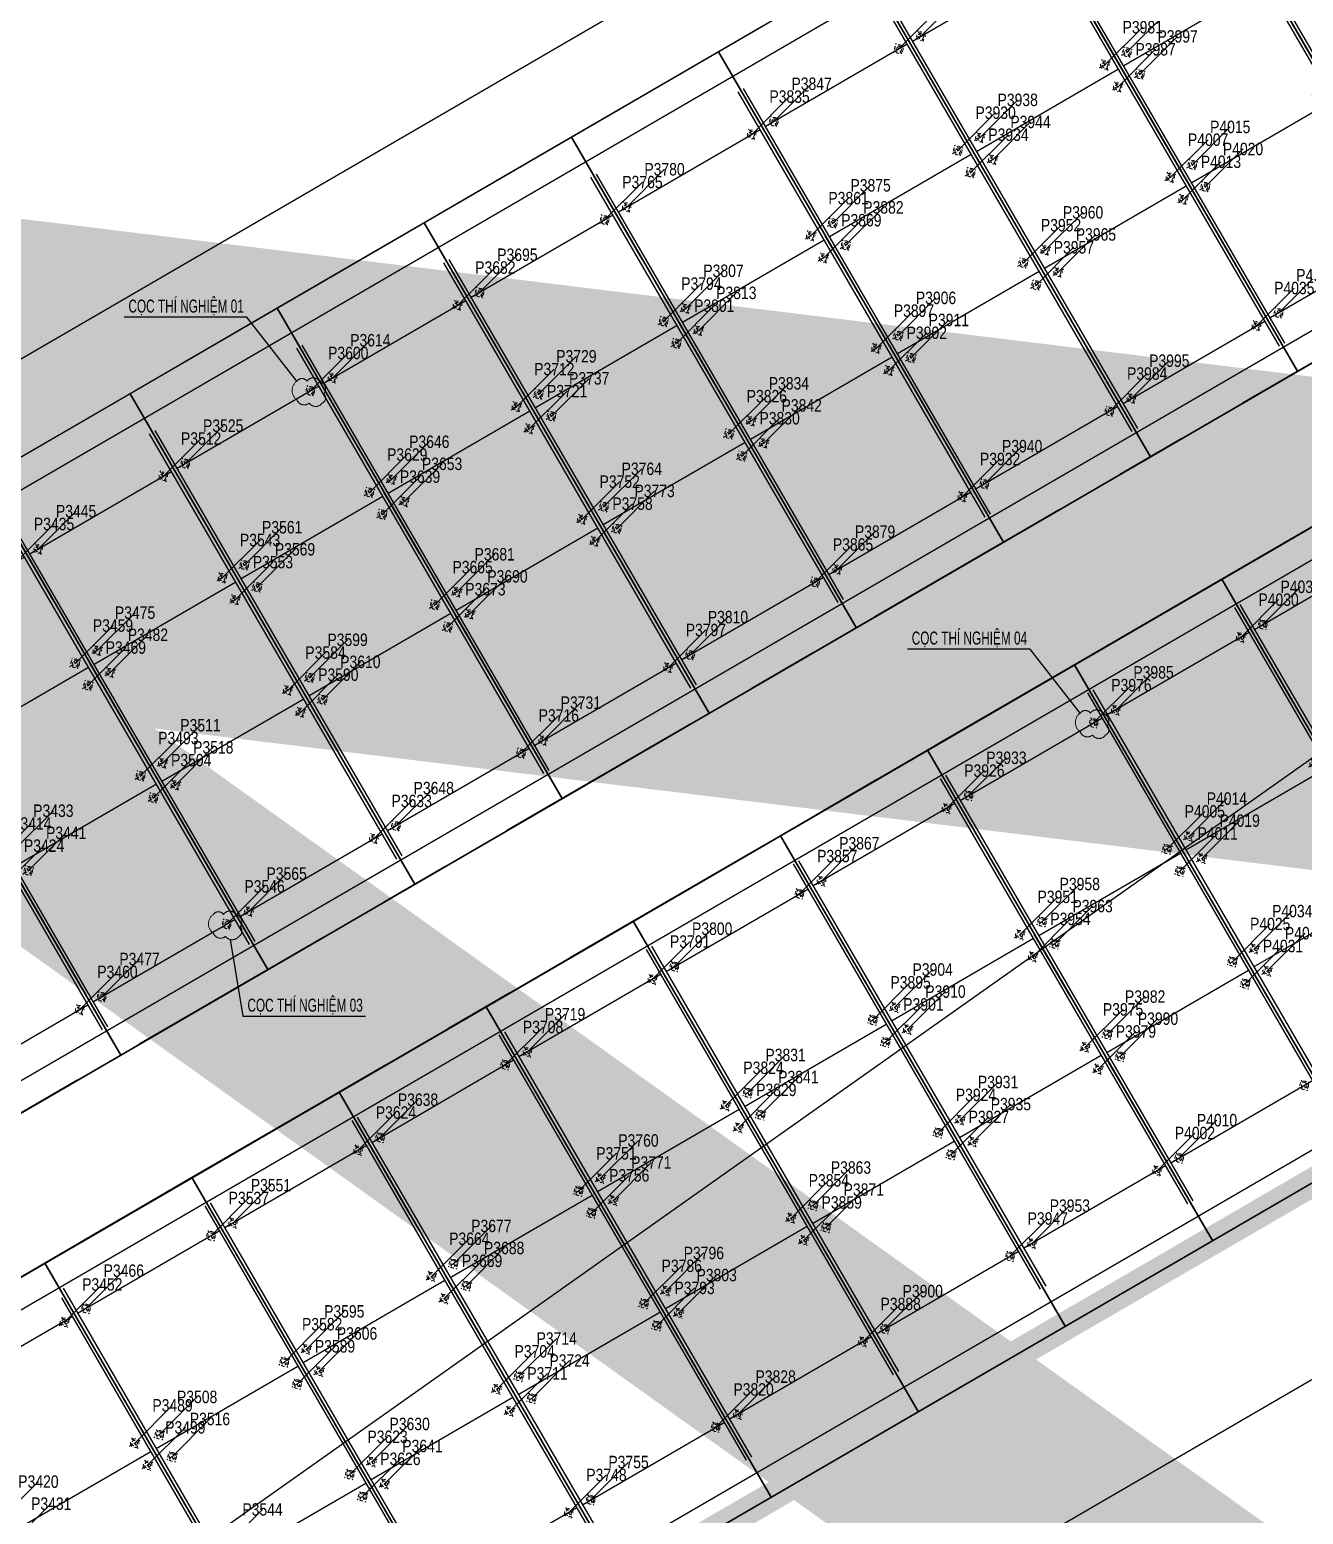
# Model space of a CAD drawing. Header units: millimetres. Extents: x 0 to 571985, y 0 to 2066666.
# Drawn here: x 568599.2 to 568644.1, y 2065700.6 to 2065752.9 of the extents above; entities that cross this region are included whole.
import ezdxf
from ezdxf.enums import TextEntityAlignment as Align
from ezdxf.xclip import XClip

# ---------------------------------------------------------------- set-up
doc = ezdxf.new("R2010")
doc.units = ezdxf.units.MM
for name, pattern in [('ACAD_ISO10W100', [18.5, 12, -3, 0.5, -3]), ('CENTER', [3, 1.5, -0.5, 0.5, -0.5]), ('CENTER2', [1.125, 0.75, -0.125, 0.125, -0.125]), ('HIDDEN', [0.75, 0.5, -0.25]), ('Xref Grid (A1)$0$CENTER2', [1.125, 0.75, -0.125, 0.125, -0.125]), ('Xref Grid A1-G$0$CENTER2', [1.125, 0.75, -0.125, 0.125, -0.125])]:
    doc.linetypes.add(name, pattern=pattern)
for name, color, linetype, lineweight in [('A-NET THAY', 125, 'Continuous', 18), ('A-TEXT', 7, 'Continuous', 18), ('boDnv', 54, 'Continuous', 25), ('E- RANH GIOI', 1, 'CENTER', 13), ('kata_text', 254, 'Continuous', 30)]:
    doc.layers.add(name, color=color, linetype=linetype, lineweight=lineweight)
for name, color, linetype in [('BoThamCo', 94, 'Continuous'), ('CDC.01.AXIS', 160, 'CENTER2'), ('ChiaLo', 128, 'CENTER'), ('datoHonHop', 42, 'Continuous'), ('datOlienke', 42, 'Continuous'), ('datTruog', 134, 'Continuous'), ('ghi_chu', 7, 'Continuous'), ('KCS_DIM', 1, 'Continuous'), ('LogDg', 7, 'Continuous'), ('LoLK', 6, 'Continuous'), ('RANHGIOI', 2, 'HIDDEN'), ('TimDg', 222, 'Continuous'), ('ViaHeS', 32, 'Continuous'), ('Xref Grid (A1)$0$01.AXIS', 160, 'Xref Grid (A1)$0$CENTER2'), ('Xref Grid A1-G$0$01.AXIS', 160, 'Xref Grid A1-G$0$CENTER2')]:
    doc.layers.add(name, color=color, linetype=linetype)
doc.layers.add('KCS_Plotter', color=11, linetype='Continuous', plot=False)
doc.styles.add('AA - Arial - Regular', font='arial.ttf', dxfattribs={"height": 250})
doc.styles.add('Arial', font='arial.ttf')
doc.styles.add('avantH', font='', dxfattribs={"height": 10})
doc.styles.add('kata_dim', font='vnrms.shx', dxfattribs={"width": 0.66, "oblique": 7})
doc.styles.add('kata_text', font='arial.ttf', dxfattribs={"width": 0.8})
doc.styles.add('rms', font='romans.shx', dxfattribs={"width": 0.7, "bigfont": 'vns.shx'})
doc.styles.get('avantH').set_extended_font_data('.VnAvantH')
doc.linetypes.add('ADL', pattern='A,0.125,-0.15,["++",rms,S=0.5,R=0,X=0,Y=-0.2245],-1.35,1.125', length=2.75)
doc.dimstyles.new('DIM_1-75_CNC', dxfattribs={"dimscale": 0.75, "dimtxt": 220, "dimasz": 80, "dimexe": 60, "dimexo": 0, "dimgap": 50, "dimtad": 1, "dimdec": 0, "dimzin": 0, "dimdsep": 46, "dimtxsty": 'Arial', "dimblk1": 'ARCHTICK', "dimblk2": 'ARCHTICK', "dimsah": 1, "dimcen": 150, "dimdle": 60, "dimclrd": 256, "dimclre": 256, "dimclrt": 9, "dimadec": 0, "dimazin": 0, "dimtfac": 1, "dimtdec": 0, "dimtix": 1, "dimtmove": 2, "dimatfit": 3, "dimldrblk": 'ARCHTICK', "dimfxl": 1, "dimtvp": 0.833333, "dimtolj": 1, "dimtzin": 0, "dimlwd": -1, "dimarcsym": 0})
doc.dimstyles.new('kata_dim_iso', dxfattribs={"dimtxt": 2.5, "dimasz": 1.5, "dimexe": 1.5, "dimexo": 2.5, "dimtad": 1, "dimdec": 0, "dimzin": 0, "dimdsep": 46, "dimtxsty": 'kata_dim', "dimblk": 'kata_block_ArchTick', "dimcen": 0.09, "dimdle": 1.2, "dimclrd": 8, "dimclre": 8, "dimclrt": 3, "dimadec": 0, "dimazin": 0, "dimtfac": 1, "dimtdec": 0, "dimtix": 1, "dimtofl": 0, "dimtmove": 0, "dimatfit": 3, "dimfxl": 3.75, "dimfxlon": 1, "dimtolj": 1, "dimtzin": 0, "dimarcsym": 0})

# ---------------------------------------------------------------- blocks, each defined once
blk = doc.blocks.new('NEN')
at = {"layer": 'boDnv', "color": 10, "linetype": 'ADL', "ltscale": 0.25}
for points in [[(348.484, 150.338), (305.78, 227.798), (296.989, 230.432), (285.105, 224.175), (143.113, 162.282), (141.059, 156.62), (188.792, 61.183), (194.578, 59.399), (346.759, 144.316)], [(359.506, 130.346), (389.04, 76.775), (387.315, 70.754), (232.191, -15.805), (226.405, -14.021), (199.009, 40.755), (200.902, 46.897), (353.525, 132.059)], [(263.053, -132.006), (256.939, -119.782), (251.208, -118.07), (145.657, -179.397), (154.7, -194.961)], [(270.404, -156.648), (272.264, -150.423), (266.19, -138.279), (158.216, -201.014), (167.259, -216.577)]]:
    blk.add_lwpolyline(points, close=True, dxfattribs=at)
blk.add_lwpolyline([(122.207, -155.785), (32.175, -208.166), (29.801, -214.701), (39.524, -241.582, 0.256594), (53.262, -253.666, -0.085173), (69.537, -260.336, 0.265195), (88.352, -261.098, 0.012088), (129.923, -238.27), (165.53, -217.582), (130.973, -158.106)], format="xyb", close=True, dxfattribs=at)
at = {"layer": 'BoThamCo'}
blk.add_lwpolyline([(349.559, 150.459), (306.458, 228.639), (296.885, 231.508), (284.672, 225.077), (142.319, 163.027), (139.972, 156.557), (188.089, 60.353), (194.691, 58.318), (347.607, 143.644)], close=True, dxfattribs=at)
blk.add_lwpolyline([(274.126, -178.484, 1), (272.368, -175.457), (138.589, -253.186, -0.013452), (91.443, -278.907, 0.999991), (93.036, -282.024, 0.013452), (140.347, -256.212)], format="xyb", close=True, dxfattribs=at)
at = {"layer": 'ChiaLo', "ltscale": 5}
for points in [[(264.367, -132.399), (154.337, -196.328)], [(266.608, -136.879), (156.849, -200.651)], [(213.133, -162.166), (203.086, -144.873)], [(207.946, -165.181), (197.898, -147.888)], [(202.758, -168.195), (192.71, -150.902)], [(197.57, -171.209), (187.522, -153.916)], [(192.382, -174.223), (182.334, -156.93)], [(166.897, -217.944), (131.629, -157.245)], [(187.194, -177.238), (177.146, -159.945)], [(182.006, -180.252), (171.959, -162.959)], [(176.818, -183.266), (166.771, -165.973)], [(171.63, -186.28), (161.583, -168.988)], [(166.442, -189.295), (156.395, -172.002)], [(215.317, -189.811), (205.27, -172.518)], [(210.129, -192.825), (200.082, -175.532)], [(204.941, -195.84), (194.894, -178.547)], [(199.753, -198.854), (189.706, -181.561)], [(194.566, -201.868), (184.518, -184.575)], [(189.378, -204.882), (179.33, -187.589)], [(184.19, -207.897), (174.142, -190.604)], [(179.002, -210.911), (168.954, -193.618)], [(173.814, -213.925), (163.766, -196.632)]]:
    blk.add_lwpolyline(points, dxfattribs=at)
at = {"layer": 'datoHonHop', "linetype": 'ByBlock'}
blk.add_lwpolyline([(122.062, -154.713), (31.359, -207.484), (28.737, -214.7), (38.583, -241.923, 0.256594), (53.045, -254.642, -0.085173), (69.006, -261.184, 0.265195), (88.812, -261.986, 0.012088), (130.425, -239.135), (166.897, -217.944), (131.629, -157.245)], format="xyb", close=True, dxfattribs=at)
at = {"layer": 'datOlienke'}
for points in [[(264.367, -132.399), (257.64, -118.948), (251.08, -116.988), (144.29, -179.035), (154.337, -196.328)], [(271.249, -157.314), (273.336, -150.33), (266.608, -136.879), (156.849, -200.651), (166.897, -217.944)]]:
    blk.add_lwpolyline(points, close=True, dxfattribs=at)
at = {"layer": 'datTruog', "linetype": 'ByBlock'}
blk.add_lwpolyline([(360.181, 131.193), (390.115, 76.896), (388.163, 70.081), (232.305, -16.886), (225.702, -14.851), (197.935, 40.666), (200.065, 47.574), (353.401, 133.135)], close=True, dxfattribs=at)
at = {"layer": 'LogDg'}
for points in [[(34.296, -348.766, -0.124666), (14.114, -339.771, 0.262937), (-5.331, -336.771, -0.009345), (-40.959, -349.473), (-145.868, -384.68, 0.405257), (-155.456, -403.235), (-146.557, -432.72), (-158.046, -436.187), (-166.572, -407.936, 0.423227), (-185.704, -398.049), (-272.077, -427.035, 0.40652), (-277.181, -436.964), (-262.947, -483.397), (-271.552, -486.035), (-285.593, -440.232, 0.421949), (-295.787, -434.992), (-422.26, -477.436, 0.346831), (-427.684, -485.726), (-426.662, -497.249, 0.109851), (-417.21, -527.045), (-422.398, -530.058, -0.109851), (-432.639, -497.779), (-433.194, -491.512, 0.484967), (-443.708, -484.634), (-484.199, -498.222, 0.36701), (-492.228, -511.51), (-484.402, -560.012), (-490.326, -560.967), (-497.433, -516.92, 0.457512), (-512.889, -507.388), (-525.337, -511.314, 0.375227), (-533.554, -524.795, 0.049445), (-523.248, -562.118), (-518.404, -576.577), (-525.515, -578.96), (-530.307, -564.659, -0.044276), (-540.221, -530.036, 0.448349), (-555.614, -520.863), (-568.853, -525.038), (-576.072, -502.149), (-552.391, -494.681, 0.333336), (-544.003, -482.976), (-545.865, -397.305, 0.120559), (-569.998, -307.198), (-621.979, -219.712, 0.334943), (-635.359, -214.239), (-686.931, -227.855), (-689.803, -216.977), (-647.957, -205.93, 0.498191), (-640.704, -188.198), (-654.378, -165.183, -0.144979), (-668.853, -108.061), (-659.845, 118.23, 0.428088), (-671.924, 130.707), (-689.222, 130.58), (-689.305, 141.83), (-670.344, 141.969, 0.400474), (-658.442, 153.492), (-657.828, 168.904), (-656.06, 189.374), (-648.588, 188.728), (-650.341, 168.432), (-650.889, 154.678, 0.425345), (-638.921, 142.201), (-621.613, 142.328, 0.402651), (-609.707, 153.94), (-609.387, 163.859, -0.019867), (-608.227, 179.942), (-606.8, 192.652), (-600.838, 191.983), (-602.264, 179.273, 0.019867), (-603.39, 163.665), (-603.676, 154.802, 0.425871), (-591.594, 142.415), (-548.362, 142.733), (-548.28, 131.483), (-592.887, 131.155, 0.401789), (-604.791, 119.578), (-607.754, 35.571, -0.005984), (-607.983, 30.718, 0.462462), (-599.177, 22.287), (-555.377, 26.801), (-554.762, 20.832), (-603.242, 15.836, 0.355613), (-610.381, 8.689), (-613.794, -24.838, 0.475348), (-605.015, -33.606), (-508.268, -23.636, 0.016072), (-476.806, -19.368, 0.37392), (-470.138, -11.259), (-470.705, 9.348), (-464.707, 9.513), (-464.235, -7.648, 0.461916), (-454.747, -15.288), (-421.581, -8.993, 0.020567), (-382.015, 0.216), (-299.764, 22.963, 0.415004), (-292.798, 35.293), (-296.969, 50.218), (-285.412, 53.448), (-281.218, 38.439, 0.413423), (-268.921, 31.492), (-169.968, 58.858, 0.427702), (-164.496, 69.052), (-169.623, 84.754), (-163.92, 86.616), (-158.479, 69.956, 0.400853), (-148.742, 64.729), (-123.897, 71.6, 0.437327), (-113.795, 91.173), (-114.462, 93.013), (-128.551, 136.154), (-105.736, 143.605), (-91.769, 100.833), (-90.91, 98.466, 0.429754), (-70.957, 89.772, 0.001079), (-63.934, 92.766, 0.001474), (-62.342, 93.454), (-47.534, 99.909, 0.386536), (-43.126, 109.726), (-48.301, 125.574), (-42.598, 127.436), (-38.076, 113.59, 0.442444), (-27.275, 108.739), (111.617, 169.28, 0.414214), (115.754, 179.811), (109.361, 194.478), (114.861, 196.875), (121.255, 182.208, 0.414214), (131.785, 178.071), (252.97, 230.894), (276.872, 241.312), (291.579, 249.057, 0.419837), (295.267, 261.365), (290.95, 269.196), (301.459, 274.99), (306.058, 266.648, 0.408717), (318.136, 263.031), (326.546, 267.464), (332.148, 256.836), (324.233, 252.656, 0.419466), (320.555, 240.352), (397.092, 101.523, 0.433643), (408.413, 98.649), (440.787, 119.386), (444.023, 114.334), (410.428, 92.813, 0.395048), (407.737, 82.215), (451.056, 3.639, -0.005576), (472.219, -35.781, 0.422017), (490.066, -41.118), (502.995, -33.918), (514.672, -54.886), (500.295, -62.892, 0.404193), (495.052, -80.181), (502.502, -94.711), (491.824, -100.186), (485.095, -87.061, 0.424556), (467.192, -81.64), (316.164, -165.913), (307.211, -171.115, 0.396001), (304.075, -181.611), (326.147, -225.742), (318.098, -229.768), (296.726, -187.038, 0.432664), (285.552, -183.699), (178.072, -246.148, 0.389772), (174.86, -256.488), (194.1, -297.126), (188.677, -299.693), (170.231, -260.733, 0.439085), (158.982, -257.239), (145.496, -265.075, -0.013452), (97.701, -291.151, 0.262926), (86.853, -307.563, -0.162068), (76.015, -333.842, 0.270323), (72.318, -353.653), (79.981, -375.074), (57.383, -383.157), (49.72, -361.737, 0.270325), (34.296, -348.766)], [(49.536, -260.065, -0.269945), (34.095, -247.153), (22.999, -216.476, -0.362457), (26.499, -206.84), (119.685, -152.625, -0.414384), (136.095, -156.969), (142.222, -167.514, 0.414214), (153.158, -170.413), (250.593, -113.801, -0.432664), (261.767, -117.14), (278.799, -151.193, -0.396001), (275.663, -161.688), (133.439, -244.323, -0.012999), (88.371, -268.964, -0.278117), (67.767, -267.557, 0.110848), (49.536, -260.065)]]:
    blk.add_lwpolyline(points, format="xyb", dxfattribs=at)
for points in [[(309.754, 235.089, 0.408612), (297.679, 238.707), (282.072, 230.488), (138.648, 167.972, 0.429738), (134.69, 157.06), (183.991, 58.487, 0.427514), (195.044, 55.079), (351.711, 142.498, 0.412716), (354.819, 153.347)], [(392.266, 68.936, 0.412716), (395.374, 79.784), (365.44, 134.08, 0.415712), (354.536, 137.204), (197.099, 49.355, 0.401037), (193.842, 38.79), (221.604, -16.718, 0.427514), (232.657, -20.125)], [(274.252, -178.7, 1), (272.242, -175.241), (138.463, -252.969, -0.013452), (91.329, -278.685, 0.999992), (93.15, -282.246, 0.013452), (140.473, -256.428)]]:
    blk.add_lwpolyline(points, format="xyb", close=True, dxfattribs=at)
at = {"layer": 'LoLK'}
for points in [[(208.274, -141.859), (203.086, -144.873), (213.133, -162.166), (218.321, -159.152)], [(203.086, -144.873), (197.898, -147.888), (207.946, -165.181), (213.133, -162.166)], [(197.898, -147.888), (192.71, -150.902), (202.758, -168.195), (207.946, -165.181)], [(192.71, -150.902), (187.522, -153.916), (197.57, -171.209), (202.758, -168.195)], [(187.522, -153.916), (182.334, -156.93), (192.382, -174.223), (197.57, -171.209)], [(182.334, -156.93), (177.146, -159.945), (187.194, -177.238), (192.382, -174.223)], [(177.146, -159.945), (171.959, -162.959), (182.006, -180.252), (187.194, -177.238)], [(171.959, -162.959), (166.771, -165.973), (176.818, -183.266), (182.006, -180.252)], [(166.771, -165.973), (161.583, -168.988), (171.63, -186.28), (176.818, -183.266)], [(161.583, -168.988), (156.395, -172.002), (166.442, -189.295), (171.63, -186.28)], [(210.457, -169.504), (205.27, -172.518), (215.317, -189.811), (220.505, -186.797)], [(156.395, -172.002), (151.207, -175.016), (161.255, -192.309), (166.442, -189.295)], [(205.27, -172.518), (200.082, -175.532), (210.129, -192.825), (215.317, -189.811)], [(200.082, -175.532), (194.894, -178.547), (204.941, -195.84), (210.129, -192.825)], [(194.894, -178.547), (189.706, -181.561), (199.753, -198.854), (204.941, -195.84)], [(189.706, -181.561), (184.518, -184.575), (194.566, -201.868), (199.753, -198.854)], [(184.518, -184.575), (179.33, -187.589), (189.378, -204.882), (194.566, -201.868)], [(179.33, -187.589), (174.142, -190.604), (184.19, -207.897), (189.378, -204.882)], [(174.142, -190.604), (168.954, -193.618), (179.002, -210.911), (184.19, -207.897)], [(168.954, -193.618), (163.766, -196.632), (173.814, -213.925), (179.002, -210.911)], [(163.766, -196.632), (156.849, -200.651), (166.897, -217.944), (173.814, -213.925)]]:
    blk.add_lwpolyline(points, close=True, dxfattribs=at)
at = {"layer": 'RANHGIOI', "color": 1, "ltscale": 9, "const_width": 1}
blk.add_lwpolyline([(460, -51.299, 0.006594), (435.293, -5.051), (303.078, 234.769), (284.672, 225.077), (-55.993, 76.586), (-56.839, 76.223, -0.005137), (-90.743, 62.093), (-377.217, -17.133, -0.020567), (-418.225, -26.678), (-463.443, -35.259, -0.021218), (-506.422, -41.541), (-623.638, -53.62), (-626.464, -70.884, 0.128574), (-620.42, -135.36), (-615.505, -148.86, 0.039408), (-607.143, -167.188), (-594.172, -190.555), (-547.57, -259.493, -0.11987), (-522.704, -326.397), (-507.917, -451.947), (-504.475, -473.277), (-499.271, -471.636), (-50.48, -321.024, 0.050684), (130.425, -239.135), (301.319, -139.843)], format="xyb", close=True, dxfattribs=at)
at = {"layer": 'TimDg', "linetype": 'ACAD_ISO10W100', "ltscale": 0.75}
for points in [[(283.906, 294.402), (445.802, 0.743, -0.007517), (474.039, -52.348), (508.786, -120.117, 0.000278)], [(-618.456, -41.023), (-507.652, -29.604, 0.021218), (-465.681, -23.47), (-420.462, -14.888, 0.020567), (-380.415, -5.567), (-94.607, 73.475, 0.005041), (-61.569, 87.252, 0.001474), (-59.945, 87.954), (279.472, 235.9), (307.904, 250.872)], [(-358.633, -282.039), (-15.318, -166.825, 0.050829), (-9.777, -164.314), (222.735, -29.039)]]:
    blk.add_lwpolyline(points, format="xyb", dxfattribs=at)
for points in [[(335.549, -254.599), (124.099, 168.176)], [(185.145, 46.12), (365.349, 146.673)], [(9.149, -213.464), (246.062, -75.628)]]:
    blk.add_lwpolyline(points, dxfattribs=at)
at = {"layer": 'ViaHeS', "elevation": 0}
blk.add_lwpolyline([(-483.362, -504.27), (-441.21, -490.124), (-436.029, -493.514), (-435.627, -498.044, 0.109851), (-424.993, -531.564), (-414.615, -525.539, -0.109851), (-423.674, -496.984), (-424.342, -489.445), (-420.001, -483.006), (-295.249, -441.14), (-289.043, -444.33), (-275.854, -487.354), (-258.645, -482.078), (-271.972, -438.601), (-268.698, -432.23), (-181.634, -403.012), (-172.975, -407.486), (-163.79, -437.92), (-140.813, -430.986), (-150.211, -399.847), (-145.597, -390.918), (-39.026, -355.153, 0.008545), (-6.235, -343.522, -0.249193), (12.375, -345.964, 0.09975), (30.772, -354.181, -0.256949), (45.215, -366.957), (51.733, -385.178), (85.63, -373.053), (79.112, -354.831, -0.256949), (82.174, -335.793, 0.136918), (92.607, -310.438, -0.249193), (103.308, -295.017, 0.012659), (148.511, -270.262), (162.157, -262.333), (168.62, -264.341), (185.966, -300.977), (196.811, -295.842), (179.033, -258.291), (181.216, -251.26), (287.384, -189.574), (293.944, -191.534), (314.073, -231.781), (330.172, -223.729), (309.538, -182.474), (311.625, -175.49), (319.134, -171.127), (408.277, -121.386), (412.274, -122.589), (434.351, -165.321), (442.347, -161.19), (420.137, -118.201), (421.38, -114.074), (470.335, -86.758), (479.641, -89.576), (486.485, -102.924), (507.841, -91.973), (500.499, -77.654), (503.421, -68.019), (517.591, -60.128), (500.076, -28.676), (486.971, -35.974), (477.625, -33.17, 0.0056), (456.311, 6.536), (412.324, 86.322), (414.12, 93.398), (444.832, 113.071), (439.977, 120.649), (409.766, 101.296), (403.142, 102.978), (327.714, 239.794), (330.524, 249.193), (334.945, 251.528), (323.749, 272.772), (318.926, 270.23), (309.354, 273.096), (306.713, 277.887), (285.696, 266.299), (288.11, 261.921), (285.295, 252.529), (274.271, 246.724), (129.387, 183.571), (122.806, 186.157), (117.612, 198.074), (106.611, 193.279), (111.806, 181.362), (109.22, 174.781), (26.33, 138.65), (-29.869, 114.154), (-36.004, 116.909), (-39.746, 128.368), (-51.153, 124.642), (-47.055, 112.092), (-50.086, 105.341), (-75.921, 94.08), (-84.511, 97.937), (-100.033, 145.467), (-134.254, 134.292), (-118.657, 86.529), (-123.231, 78.009), (-150.258, 70.535), (-156.629, 73.955), (-161.068, 87.547), (-172.475, 83.822), (-168.207, 70.753), (-171.474, 64.667), (-269.546, 37.545), (-275.711, 41.028), (-279.634, 55.063), (-302.748, 48.603), (-298.843, 34.63), (-302.316, 28.482), (-383.614, 5.999, -0.020567), (-422.7, -3.099), (-456.246, -9.465), (-461.296, -5.399), (-461.708, 9.595), (-473.703, 9.265), (-473.239, -7.637), (-478.028, -13.489, -0.015955), (-508.883, -17.667), (-606.147, -27.691), (-610.614, -23.229), (-607.49, 7.461), (-602.01, 12.947), (-554.455, 17.848), (-555.685, 29.785), (-600.448, 25.172), (-605.043, 29.645, 0.007073), (-604.756, 35.466), (-601.912, 116.095), (-594.665, 123.142), (-548.221, 123.483), (-548.421, 150.733), (-593.42, 150.402), (-600.493, 157.35, -0.027886), (-599.283, 178.939), (-597.857, 191.648), (-609.782, 192.987), (-611.208, 180.277, 0.019867), (-612.385, 163.955), (-612.597, 157.389), (-619.823, 150.342), (-639.316, 150.198), (-646.998, 158.133), (-646.598, 168.196), (-644.852, 188.405), (-659.796, 189.697), (-661.572, 169.14), (-662.014, 158.023), (-670.332, 149.97), (-689.364, 149.83), (-689.163, 122.58), (-671.417, 122.71), (-663.736, 114.776), (-672.6, -107.912, 0.144979), (-657.602, -167.099), (-644.687, -188.836), (-648.335, -197.756), (-691.845, -209.242), (-684.889, -235.59), (-633.86, -222.118), (-622.039, -226.953), (-573.255, -309.058, -0.120474), (-549.614, -397.387), (-547.842, -478.902), (-555.298, -489.306), (-577.876, -496.427), (-567.048, -530.76), (-552.743, -526.248), (-543.713, -531.719, 0.042979), (-533.836, -565.928), (-529.071, -580.151), (-514.848, -575.386), (-519.719, -560.846, -0.045576), (-529.315, -527.166), (-523.005, -516.87), (-508.247, -512.215), (-500.456, -517.02), (-493.287, -561.445), (-481.44, -559.534), (-488.883, -513.408), (-483.362, -504.27)], format="xyb", dxfattribs=at)
at = {"layer": 'ViaHeS'}
for points in [[(284.672, 225.077), (142.319, 163.027), (139.972, 156.557), (188.089, 60.353), (194.691, 58.318), (347.607, 143.644), (349.559, 150.459), (306.458, 228.639), (296.885, 231.508)], [(360.181, 131.193), (390.115, 76.896), (388.163, 70.081), (232.305, -16.886), (225.702, -14.851), (197.935, 40.666), (200.065, 47.574), (353.401, 133.135)], [(266.608, -136.879), (264.367, -132.399), (154.337, -196.328), (156.849, -200.651)]]:
    blk.add_lwpolyline(points, close=True, dxfattribs=at)
blk.add_lwpolyline([(271.249, -157.314), (273.336, -150.33), (257.64, -118.948), (251.08, -116.988), (144.29, -179.035), (131.629, -157.245), (122.062, -154.713), (31.359, -207.484), (28.737, -214.7), (38.583, -241.923, 0.256594), (53.045, -254.642, -0.085173), (69.006, -261.184, 0.265195), (88.812, -261.986, 0.012088), (130.425, -239.135)], format="xyb", close=True, dxfattribs=at)
at = {"layer": 'ghi_chu', "style": 'avantH', "width": 0.85}
blk.add_text('®\xadêng trÇn nguyªn h·n (kÐo dµi - qh 36m)', height=3.5, rotation=30.1574, dxfattribs=at).set_placement((205.706, -248.596, 0))
blk = doc.blocks.new('NEN B')
at = {"layer": 'datOlienke'}
for points in [[(6.567, 25), (7.507, 40.01), (2.82, 45), (-120.687, 45), (-120.687, 25)], [(0, 0), (5.313, 4.99), (6.253, 20), (-120.687, 20), (-120.687, 0)]]:
    blk.add_lwpolyline(points, close=True, dxfattribs=at)
at = {"layer": 'LoLK'}
for points in [[(-106.687, 45), (-112.687, 45), (-112.687, 25), (-106.687, 25)], [(-100.687, 45), (-106.687, 45), (-106.687, 25), (-100.687, 25)], [(-94.687, 45), (-100.687, 45), (-100.687, 25), (-94.687, 25)], [(-88.687, 45), (-94.687, 45), (-94.687, 25), (-88.687, 25)], [(-82.687, 45), (-88.687, 45), (-88.687, 25), (-82.687, 25)], [(-76.687, 45), (-82.687, 45), (-82.687, 25), (-76.687, 25)], [(-70.687, 45), (-76.687, 45), (-76.687, 25), (-70.687, 25)], [(-64.687, 45), (-70.687, 45), (-70.687, 25), (-64.687, 25)], [(-58.687, 45), (-64.687, 45), (-64.687, 25), (-58.687, 25)], [(-52.687, 45), (-58.687, 45), (-58.687, 25), (-52.687, 25)], [(-46.687, 45), (-52.687, 45), (-52.687, 25), (-46.687, 25)], [(-112.687, 20), (-120.687, 20), (-120.687, 0), (-112.687, 0)], [(-106.687, 20), (-112.687, 20), (-112.687, 0), (-106.687, 0)], [(-100.687, 20), (-106.687, 20), (-106.687, 0), (-100.687, 0)], [(-94.687, 20), (-100.687, 20), (-100.687, 0), (-94.687, 0)], [(-88.687, 20), (-94.687, 20), (-94.687, 0), (-88.687, 0)], [(-82.687, 20), (-88.687, 20), (-88.687, 0), (-82.687, 0)], [(-76.687, 20), (-82.687, 20), (-82.687, 0), (-76.687, 0)], [(-70.687, 20), (-76.687, 20), (-76.687, 0), (-70.687, 0)], [(-64.687, 20), (-70.687, 20), (-70.687, 0), (-64.687, 0)], [(-58.687, 20), (-64.687, 20), (-64.687, 0), (-58.687, 0)]]:
    blk.add_lwpolyline(points, close=True, dxfattribs=at)
blk = doc.blocks.new('A$C758D662A')
at = {"linetype": 'HIDDEN', "ltscale": 500}
for radius in [300, 200]:
    blk.add_circle((0, 0), radius, dxfattribs=at)
at = {"layer": 'CDC.01.AXIS', "ltscale": 200}
for p, q in [((437, 0), (-437, 0)), ((0, 437), (0, -437))]:
    blk.add_line(p, q, dxfattribs=at)
blk = doc.blocks.new('pile Plan')
at = {"xscale": 0.5, "yscale": 0.5, "zscale": 0.5}
for p in [(340, 14779), (5440.000004, 14779), (340, 9630), (5440.000004, 9630), (340, 8730), (5440.000004, 8730), (340, 5040), (5440.000004, 5040), (340, 4140), (5440.000004, 4140), (340, -1), (5440.000004, -1)]:
    blk.add_blockref('A$C758D662A', p, dxfattribs=at)
blk = doc.blocks.new('A5 - 2')
at = {"layer": 'Xref Grid (A1)$0$01.AXIS', "ltscale": 500}
for p, q in [((0.11, -1.086), (0.11, -18.434)), ((5.89, -1.086), (5.89, -18.434)), ((0.11, -2.11), (5.89, -2.11)), ((0.11, -7.62), (5.89, -7.62)), ((0.11, -12.39), (5.89, -12.39)), ((0.11, -16.89), (5.89, -16.89))]:
    blk.add_line(p, q, dxfattribs=at)
at = {"xscale": 0.001, "yscale": 0.001, "zscale": 0.001}
blk.add_blockref('pile Plan', (0.11, -16.89), dxfattribs=at)
blk = doc.blocks.new('A1 - 2')
at = {"layer": 'Xref Grid (A1)$0$01.AXIS', "ltscale": 500}
for p, q in [((0.11, -1.086), (0.11, -18.434)), ((5.89, -1.086), (5.89, -18.434)), ((0.11, -2.11), (5.89, -2.11)), ((0.11, -7.62), (5.89, -7.62)), ((0.11, -12.39), (5.89, -12.39)), ((0.11, -16.89), (5.89, -16.89))]:
    blk.add_line(p, q, dxfattribs=at)
at = {"xscale": 0.001, "yscale": 0.001, "zscale": 0.001}
blk.add_blockref('pile Plan', (0.11, -16.89), dxfattribs=at)
blk = doc.blocks.new('AT1 - 2')
at = {"layer": 'Xref Grid A1-G$0$01.AXIS', "ltscale": 500}
for p, q in [((0.11, -1.35), (0.11, -18.555)), ((6.009, -2.111), (0.11, -2.111)), ((5.89, -7.621), (0.11, -7.621))]:
    blk.add_line(p, q, dxfattribs=at)
at = {"xscale": 0.0005, "yscale": 0.0005, "zscale": 0.0005}
for p in [(0.45, -2.151), (0.45, -7.082), (0.45, -7.982)]:
    blk.add_blockref('A$C758D662A', p, dxfattribs=at)
blk = doc.blocks.new('a5 sao - 2')
at = {"layer": 'Xref Grid (A1)$0$01.AXIS', "ltscale": 500}
for p, q in [((-5.89, -1.086), (-5.89, -18.434)), ((-0.11, -1.086), (-0.11, -18.434)), ((-5.89, -2.11), (-0.11, -2.11)), ((-5.89, -7.62), (-0.11, -7.62)), ((-5.89, -12.39), (-0.11, -12.39)), ((-5.89, -16.89), (-0.11, -16.89))]:
    blk.add_line(p, q, dxfattribs=at)
at = {"xscale": 0.001, "yscale": 0.001, "zscale": 0.001}
blk.add_blockref('pile Plan', (-5.89, -16.89), dxfattribs=at)
blk = doc.blocks.new('a1 sao - 2')
at = {"layer": 'Xref Grid (A1)$0$01.AXIS', "ltscale": 500}
for p, q in [((0.11, -1.086), (0.11, -18.434)), ((5.89, -1.086), (5.89, -18.434)), ((0.11, -2.11), (5.89, -2.11)), ((0.11, -7.62), (5.89, -7.62)), ((0.11, -12.39), (5.89, -12.39)), ((0.11, -16.89), (5.89, -16.89))]:
    blk.add_line(p, q, dxfattribs=at)
at = {"xscale": 0.001, "yscale": 0.001, "zscale": 0.001}
blk.add_blockref('pile Plan', (0.11, -16.89), dxfattribs=at)
blk = doc.blocks.new('kata_block_ArchTick')
at = {"color": 8}
blk.add_line((1, 0), (-1, 0), dxfattribs=at)
at = {"color": 8, "const_width": 0.15}
blk.add_lwpolyline([(-0.5, -0.5), (0.5, 0.5)], dxfattribs=at)
blk = doc.blocks.new('_ArchTick')
at = {"color": 0, "linetype": 'ByBlock', "const_width": 0.15}
blk.add_lwpolyline([(-0.5, -0.5), (0.5, 0.5)], dxfattribs=at)
blk = doc.blocks.new('*U101')
at = {"color": 0, "ltscale": 0.8, "style": 'kata_text', "width": 0.8}
blk.add_attdef('TEN', text='', height=2.2, dxfattribs=at).set_placement((6.67, 6.67), align=Align.MIDDLE_CENTER)
at = {"color": 0, "ltscale": 0.8, "style": 'kata_text', "width": 0.8, "flags": 1}
blk.add_attdef('CHU_THICH', text='', height=2.2, dxfattribs=at).set_placement((0, 0), align=Align.MIDDLE_CENTER)
at = {"layer": 'Defpoints'}
blk.add_leader([(0, 0), (6.67, 6.67)], dimstyle='kata_dim_iso', override={"dimasz": 0.6, "dimgap": 0.625, "dimtad": 0}, dxfattribs=at)
blk = doc.blocks.new('A$C7EE856B3')
at = {"layer": 'kata_text', "xscale": 0.2, "yscale": 0.2, "zscale": 0.2}
for p, values in [((263.953, -219.06, 0.002), {'TEN': 'P3916'}), ((263.175, -219.512, 0.002), {'TEN': 'P3907'}), ((271.222, -219.626, 0.002), {'TEN': 'P3992'}), ((270.444, -220.078, 0.002), {'TEN': 'P3981'}), ((270.896, -220.857, 0.002), {'TEN': 'P3987'}), ((271.674, -220.404, 0.002), {'TEN': 'P3997'}), ((258.766, -222.074, 0.002), {'TEN': 'P3847'}), ((257.987, -222.526, 0.002), {'TEN': 'P3835'}), ((266.034, -222.641, 0.002), {'TEN': 'P3938'}), ((265.256, -223.093, 0.002), {'TEN': 'P3930'}), ((266.486, -223.419, 0.002), {'TEN': 'P3944'}), ((265.708, -223.871, 0.002), {'TEN': 'P3934'}), ((272.749, -224.047, 0.002), {'TEN': 'P4007'}), ((273.528, -223.595, 0.002), {'TEN': 'P4015'}), ((273.98, -224.373, 0.002), {'TEN': 'P4020'}), ((253.578, -225.089, 0.002), {'TEN': 'P3780'}), ((273.202, -224.825, 0.002), {'TEN': 'P4013'}), ((252.8, -225.541, 0.002), {'TEN': 'P3765'}), ((260.068, -226.107, 0.002), {'TEN': 'P3861'}), ((260.846, -225.655, 0.002), {'TEN': 'P3875'}), ((261.298, -226.433, 0.002), {'TEN': 'P3882'}), ((268.34, -226.609, 0.002), {'TEN': 'P3960'}), ((260.52, -226.885, 0.002), {'TEN': 'P3869'}), ((267.562, -227.061, 0.002), {'TEN': 'P3952'}), ((268.792, -227.387, 0.002), {'TEN': 'P3965'}), ((248.39, -228.103, 0.002), {'TEN': 'P3695'}), ((268.014, -227.84, 0.002), {'TEN': 'P3957'}), ((247.612, -228.555, 0.002), {'TEN': 'P3682'}), ((255.658, -228.669, 0.002), {'TEN': 'P3807'}), ((254.88, -229.121, 0.002), {'TEN': 'P3794'}), ((275.788, -229.277, 0.002), {'TEN': 'P4035'}), ((276.567, -228.825, 0.002), {'TEN': 'P4043'}), ((256.11, -229.447, 0.002), {'TEN': 'P3813'}), ((263.152, -229.624, 0.002), {'TEN': 'P3906'}), ((255.332, -229.899, 0.002), {'TEN': 'P3801'}), ((262.374, -230.076, 0.002), {'TEN': 'P3897'}), ((262.826, -230.854, 0.002), {'TEN': 'P3902'}), ((263.604, -230.402, 0.002), {'TEN': 'P3911'}), ((243.202, -231.117, 0.002), {'TEN': 'P3614'}), ((242.424, -231.569, 0.002), {'TEN': 'P3600'}), ((250.47, -231.683, 0.002), {'TEN': 'P3729'}), ((271.379, -231.84, 0.002), {'TEN': 'P3995'}), ((249.692, -232.135, 0.002), {'TEN': 'P3712'}), ((270.6, -232.292, 0.002), {'TEN': 'P3984'}), ((250.144, -232.914, 0.002), {'TEN': 'P3721'}), ((250.922, -232.462, 0.002), {'TEN': 'P3737'}), ((257.964, -232.638, 0.002), {'TEN': 'P3834'}), ((257.186, -233.09, 0.002), {'TEN': 'P3826'}), ((258.416, -233.416, 0.002), {'TEN': 'P3842'}), ((257.638, -233.868, 0.002), {'TEN': 'P3830'}), ((238.014, -234.131, 0.002), {'TEN': 'P3525'}), ((237.236, -234.584, 0.002), {'TEN': 'P3512'}), ((245.282, -234.698, 0.002), {'TEN': 'P3646'}), ((266.191, -234.854, 0.002), {'TEN': 'P3940'}), ((244.504, -235.15, 0.002), {'TEN': 'P3629'}), ((245.734, -235.476, 0.002), {'TEN': 'P3653'}), ((265.413, -235.306, 0.002), {'TEN': 'P3932'}), ((244.956, -235.928, 0.002), {'TEN': 'P3639'}), ((252.776, -235.652, 0.002), {'TEN': 'P3764'}), ((251.998, -236.104, 0.002), {'TEN': 'P3752'}), ((253.228, -236.43, 0.002), {'TEN': 'P3773'}), ((232.826, -237.146, 0.002), {'TEN': 'P3445'}), ((252.45, -236.882, 0.002), {'TEN': 'P3758'}), ((232.048, -237.598, 0.002), {'TEN': 'P3435'}), ((239.316, -238.164, 0.002), {'TEN': 'P3543'}), ((240.094, -237.712, 0.002), {'TEN': 'P3561'}), ((261.003, -237.868, 0.002), {'TEN': 'P3879'}), ((240.547, -238.49, 0.002), {'TEN': 'P3569'}), ((247.588, -238.666, 0.002), {'TEN': 'P3681'}), ((260.225, -238.32, 0.002), {'TEN': 'P3865'}), ((239.768, -238.942, 0.002), {'TEN': 'P3553'}), ((246.81, -239.118, 0.002), {'TEN': 'P3665'}), ((248.04, -239.445, 0.002), {'TEN': 'P3690'}), ((247.262, -239.897, 0.002), {'TEN': 'P3673'}), ((275.233, -240.265, 0.002), {'TEN': 'P4030'}), ((276.012, -239.813, 0.002), {'TEN': 'P4038'}), ((234.906, -240.726, 0.002), {'TEN': 'P3475'}), ((234.128, -241.178, 0.002), {'TEN': 'P3459'}), ((255.037, -241.334, 0.002), {'TEN': 'P3797'}), ((255.815, -240.882, 0.002), {'TEN': 'P3810'}), ((235.359, -241.504, 0.002), {'TEN': 'P3482'}), ((242.4, -241.681, 0.002), {'TEN': 'P3599'}), ((234.58, -241.956, 0.002), {'TEN': 'P3469'}), ((241.622, -242.133, 0.002), {'TEN': 'P3584'}), ((242.852, -242.459, 0.002), {'TEN': 'P3610'}), ((270.824, -242.828, 0.002), {'TEN': 'P3985'}), ((242.074, -242.911, 0.002), {'TEN': 'P3590'}), ((270.045, -243.28, 0.002), {'TEN': 'P3976'}), ((250.627, -243.897, 0.002), {'TEN': 'P3731'}), ((249.849, -244.349, 0.002), {'TEN': 'P3716'}), ((237.212, -244.695, 0.002), {'TEN': 'P3511'}), ((236.434, -245.147, 0.002), {'TEN': 'P3493'}), ((237.665, -245.473, 0.002), {'TEN': 'P3518'}), ((236.886, -245.925, 0.002), {'TEN': 'P3504'}), ((265.636, -245.842, 0.002), {'TEN': 'P3933'}), ((264.858, -246.294, 0.002), {'TEN': 'P3926'}), ((245.439, -246.911, 0.002), {'TEN': 'P3648'}), ((244.661, -247.363, 0.002), {'TEN': 'P3633'}), ((273.41, -247.28, 0.002), {'TEN': 'P4014'}), ((232.025, -247.709, 0.002), {'TEN': 'P3433'}), ((272.632, -247.732, 0.002), {'TEN': 'P4005'}), ((273.863, -248.058, 0.002), {'TEN': 'P4019'}), ((231.246, -248.161, 0.002), {'TEN': 'P3414'}), ((232.477, -248.487, 0.002), {'TEN': 'P3441'}), ((273.084, -248.51, 0.002), {'TEN': 'P4011'}), ((231.698, -248.939, 0.002), {'TEN': 'P3424'}), ((260.448, -248.856, 0.002), {'TEN': 'P3867'}), ((259.67, -249.308, 0.002), {'TEN': 'P3857'}), ((240.251, -249.925, 0.002), {'TEN': 'P3565'}), ((239.473, -250.377, 0.002), {'TEN': 'P3546'}), ((267.444, -250.746, 0.002), {'TEN': 'P3951'}), ((268.223, -250.294, 0.002), {'TEN': 'P3958'}), ((268.675, -251.072, 0.002), {'TEN': 'P3963'}), ((275.716, -251.248, 0.002), {'TEN': 'P4034'}), ((267.896, -251.524, 0.002), {'TEN': 'P3954'}), ((274.938, -251.701, 0.002), {'TEN': 'P4025'}), ((254.482, -252.323, 0.002), {'TEN': 'P3791'}), ((255.26, -251.87, 0.002), {'TEN': 'P3800'}), ((276.168, -252.027, 0.002), {'TEN': 'P4040'}), ((275.39, -252.479, 0.002), {'TEN': 'P4031'}), ((235.063, -252.939, 0.002), {'TEN': 'P3477'}), ((263.035, -253.308, 0.002), {'TEN': 'P3904'}), ((234.285, -253.392, 0.002), {'TEN': 'P3460'}), ((262.256, -253.76, 0.002), {'TEN': 'P3895'}), ((263.487, -254.086, 0.002), {'TEN': 'P3910'}), ((270.528, -254.263, 0.002), {'TEN': 'P3982'}), ((250.072, -254.885, 0.002), {'TEN': 'P3719'}), ((262.709, -254.539, 0.002), {'TEN': 'P3901'}), ((269.75, -254.715, 0.002), {'TEN': 'P3975'}), ((249.294, -255.337, 0.002), {'TEN': 'P3708'}), ((270.981, -255.041, 0.002), {'TEN': 'P3990'}), ((270.202, -255.493, 0.002), {'TEN': 'P3979'}), ((257.847, -256.322, 0.002), {'TEN': 'P3831'}), ((257.069, -256.775, 0.002), {'TEN': 'P3824'}), ((257.521, -257.553, 0.002), {'TEN': 'P3829'}), ((258.299, -257.101, 0.002), {'TEN': 'P3841'}), ((265.341, -257.277, 0.002), {'TEN': 'P3931'}), ((244.884, -257.899, 0.002), {'TEN': 'P3638'}), ((264.562, -257.729, 0.002), {'TEN': 'P3924'}), ((265.793, -258.055, 0.002), {'TEN': 'P3935'}), ((244.106, -258.351, 0.002), {'TEN': 'P3624'}), ((265.015, -258.507, 0.002), {'TEN': 'P3927'}), ((272.283, -259.074, 0.002), {'TEN': 'P4002'}), ((273.061, -258.621, 0.002), {'TEN': 'P4010'}), ((252.659, -259.337, 0.002), {'TEN': 'P3760'}), ((251.881, -259.789, 0.002), {'TEN': 'P3751'}), ((253.111, -260.115, 0.002), {'TEN': 'P3771'}), ((252.333, -260.567, 0.002), {'TEN': 'P3756'}), ((260.153, -260.291, 0.002), {'TEN': 'P3863'}), ((239.696, -260.913, 0.002), {'TEN': 'P3551'}), ((259.374, -260.743, 0.002), {'TEN': 'P3854'}), ((260.605, -261.069, 0.002), {'TEN': 'P3871'}), ((238.918, -261.365, 0.002), {'TEN': 'P3537'}), ((259.827, -261.522, 0.002), {'TEN': 'P3859'}), ((267.873, -261.636, 0.002), {'TEN': 'P3953'}), ((267.095, -262.088, 0.002), {'TEN': 'P3947'}), ((247.471, -262.351, 0.002), {'TEN': 'P3677'}), ((246.693, -262.803, 0.002), {'TEN': 'P3664'}), ((247.923, -263.129, 0.002), {'TEN': 'P3688'}), ((254.965, -263.305, 0.002), {'TEN': 'P3796'}), ((247.145, -263.581, 0.002), {'TEN': 'P3669'}), ((254.187, -263.758, 0.002), {'TEN': 'P3786'}), ((234.508, -263.927, 0.002), {'TEN': 'P3466'}), ((255.417, -264.084, 0.002), {'TEN': 'P3803'}), ((233.75, -264.414, 0.002), {'TEN': 'P3452'}), ((254.639, -264.536, 0.002), {'TEN': 'P3793'}), ((262.685, -264.65, 0.002), {'TEN': 'P3900'}), ((242.283, -265.365, 0.002), {'TEN': 'P3595'}), ((261.907, -265.102, 0.002), {'TEN': 'P3888'}), ((241.505, -265.817, 0.002), {'TEN': 'P3582'}), ((242.735, -266.143, 0.002), {'TEN': 'P3606'}), ((249.777, -266.32, 0.002), {'TEN': 'P3714'}), ((241.957, -266.596, 0.002), {'TEN': 'P3589'}), ((248.999, -266.772, 0.002), {'TEN': 'P3704'}), ((250.229, -267.098, 0.002), {'TEN': 'P3724'}), ((249.451, -267.55, 0.002), {'TEN': 'P3711'}), ((257.497, -267.664, 0.002), {'TEN': 'P3828'}), ((237.095, -268.38, 0.002), {'TEN': 'P3508'}), ((256.719, -268.116, 0.002), {'TEN': 'P3820'}), ((236.227, -268.677, 0.002), {'TEN': 'P3489'}), ((236.679, -269.456, 0.002), {'TEN': 'P3499'}), ((237.547, -269.158, 0.002), {'TEN': 'P3516'}), ((244.589, -269.334, 0.002), {'TEN': 'P3630'}), ((243.811, -269.786, 0.002), {'TEN': 'P3623'}), ((245.041, -270.112, 0.002), {'TEN': 'P3641'}), ((244.263, -270.564, 0.002), {'TEN': 'P3626'}), ((251.531, -271.131, 0.002), {'TEN': 'P3748'}), ((252.309, -270.678, 0.002), {'TEN': 'P3755'}), ((231.498, -271.366, 0.002), {'TEN': 'P3420'}), ((231.95, -272.144, 0.002), {'TEN': 'P3431'}), ((239.401, -272.348, 0.002), {'TEN': 'P3544'})]:
    blk.add_blockref('*U101', p, dxfattribs=at).add_auto_attribs(values)

msp = doc.modelspace()

# ---------------------------------------------------------------- block references
at = {"layer": 'boDnv', "extrusion": (-2.4685e-06, 4.62064e-06, 1)}
ref = msp.add_blockref('NEN', (568435.985, 2065906.076, 8.141), dxfattribs=at)
XClip(ref).set_block_clipping_path([(139.8082110254, -229.5883792969), (283.7756855394, -107.7363903257)])

# ---------------------------------------------------------------- next in the draw order: linework, layer by layer
at = {"layer": 'KCS_Plotter'}
msp.add_line((568569.707, 2065674.407), (568747.907, 2065800.42), dxfattribs=at)

# ---------------------------------------------------------------- next in the draw order: block references
at = {"layer": 'A-NET THAY', "extrusion": (-2.4685e-06, 4.62064e-06, 1)}
ref = msp.add_blockref('A5 - 2', (568641.254, 2065733.558, 8.141), dxfattribs=dict(at, rotation=30.15743676244771))
XClip(ref).set_block_clipping_path([(-85.271858796, -16.4593704802), (39.209364831, -88.7854285936), (100.4250947409, 16.5736793538), (-24.0561288863, 88.8997374673)])
ref = msp.add_blockref('A1 - 2', (568630.879, 2065727.529, 8.141), dxfattribs=dict(at, rotation=30.15743676244771))
XClip(ref).set_block_clipping_path([(-73.2718587951, -16.4593704781), (51.2093648319, -88.7854285915), (112.4250947419, 16.5736793559), (-12.0561288854, 88.8997374694)])
ref = msp.add_blockref('A1 - 2', (568630.879, 2065727.529, 8.141), dxfattribs=dict(at, xscale=-1, rotation=30.15743676244769))
XClip(ref).set_block_clipping_path([(73.2718587948, -16.459370479), (-51.2093648321, -88.7854285925), (-112.4250947421, 16.573679355), (12.0561288849, 88.8997374685)])
ref = msp.add_blockref('A5 - 2', (568641.254, 2065733.558, 8.141), dxfattribs=dict(at, xscale=-1, rotation=30.15743676244769))
XClip(ref).set_block_clipping_path([(85.2718587958, -16.4593704799), (-39.2093648312, -88.7854285934), (-100.4250947412, 16.573679354), (24.0561288858, 88.8997374675)])
ref = msp.add_blockref('A1 - 2', (568610.127, 2065715.472, 8.141), dxfattribs=dict(at, xscale=-1, rotation=30.15743676244769))
XClip(ref).set_block_clipping_path([(49.2718587958, -16.4593704778), (-75.2093648312, -88.7854285913), (-136.4250947412, 16.5736793561), (-11.9438711142, 88.8997374696)])
ref = msp.add_blockref('A1 - 2', (568610.127, 2065715.472, 8.141), dxfattribs=dict(at, rotation=30.15743676244771))
XClip(ref).set_block_clipping_path([(-49.2718587951, -16.4593704781), (75.2093648319, -88.7854285915), (136.4250947419, 16.5736793559), (11.9438711146, 88.8997374694)])
ref = msp.add_blockref('A5 - 2', (568599.751, 2065709.443, 8.141), dxfattribs=dict(at, rotation=30.15743676244771))
XClip(ref).set_block_clipping_path([(-37.271858796, -16.4593704792), (87.209364831, -88.7854285927), (148.4250947409, 16.5736793547), (23.9438711137, 88.8997374682)])
ref = msp.add_blockref('A5 - 2', (568620.503, 2065721.5, 8.141), dxfattribs=dict(at, xscale=-1, rotation=30.15743676244769))
XClip(ref).set_block_clipping_path([(61.2718587958, -16.4593704799), (-63.2093648312, -88.7854285934), (-124.4250947412, 16.573679354), (0.0561288858, 88.8997374675)])
ref = msp.add_blockref('A5 - 2', (568620.503, 2065721.5, 8.141), dxfattribs=dict(at, rotation=30.15743676244771))
XClip(ref).set_block_clipping_path([(-61.2718587951, -16.4593704802), (63.2093648319, -88.7854285936), (124.4250947419, 16.5736793538), (-0.0561288854, 88.8997374673)])
ref = msp.add_blockref('AT1 - 2', (568599.751, 2065709.443, 8.141), dxfattribs=dict(at, xscale=-1, rotation=30.15743676244769))
XClip(ref).set_block_clipping_path([(37.2718587958, -16.4593704799), (-87.2093648312, -88.7854285934), (-148.4250947412, 16.573679354), (-23.9438711142, 88.8997374675)])
ref = msp.add_blockref('a5 sao - 2', (568633.555, 2065734.866, 8.141), dxfattribs=dict(at, rotation=210.1574367624476))
XClip(ref).set_block_clipping_path([(79.2718589141, 21.4593704792), (-45.2093647129, 93.7854285927), (-106.4250946229, -11.5736793547), (18.0561290041, -83.8997374682)])
ref = msp.add_blockref('a1 sao - 2', (568649.118, 2065743.909, 8.141), dxfattribs=dict(at, rotation=210.1574367624476))
XClip(ref).set_block_clipping_path([(97.2718589141, 21.4593704792), (-27.2093647129, 93.7854285927), (-88.4250946229, -11.5736793547), (36.0561290041, -83.8997374682)])
ref = msp.add_blockref('a1 sao - 2', (568649.118, 2065743.909, 8.141), dxfattribs=dict(at, xscale=-1, rotation=210.1574367624477))
XClip(ref).set_block_clipping_path([(-97.2718589145, 21.459370479), (27.2093647127, 93.7854285925), (88.4250946224, -11.573679355), (-36.0561290046, -83.8997374685)])
ref = msp.add_blockref('a5 sao - 2', (568643.93, 2065740.895, 8.141), dxfattribs=dict(at, xscale=-1, rotation=210.1574367624477))
XClip(ref).set_block_clipping_path([(-91.2718589145, 21.459370479), (33.2093647127, 93.7854285925), (94.4250946224, -11.573679355), (-30.0561290046, -83.8997374685)])
ref = msp.add_blockref('a1 sao - 2', (568628.367, 2065731.852, 8.141), dxfattribs=dict(at, xscale=-1, rotation=210.1574367624477))
XClip(ref).set_block_clipping_path([(-73.2718589145, 21.459370479), (51.2093647127, 93.7854285925), (112.4250946224, -11.573679355), (-12.0561290046, -83.8997374685)])
ref = msp.add_blockref('a1 sao - 2', (568628.367, 2065731.852, 8.141), dxfattribs=dict(at, rotation=210.1574367624476))
XClip(ref).set_block_clipping_path([(73.2718589141, 21.4593704792), (-51.2093647129, 93.7854285927), (-112.4250946229, -11.5736793547), (12.0561290041, -83.8997374682)])
ref = msp.add_blockref('a5 sao - 2', (568612.803, 2065722.809, 8.141), dxfattribs=dict(at, rotation=210.1574367624476))
XClip(ref).set_block_clipping_path([(55.271858796, 21.4593704792), (-69.209364831, 93.7854285927), (-130.4250947409, -11.5736793547), (-5.9438711139, -83.8997374682)])
ref = msp.add_blockref('a5 sao - 2', (568623.179, 2065728.838, 8.141), dxfattribs=dict(at, xscale=-1, rotation=210.1574367624477))
XClip(ref).set_block_clipping_path([(-67.2718587955, 21.459370479), (57.2093648317, 93.7854285925), (118.4250947414, -11.573679355), (-6.0561288856, -83.8997374685)])
ref = msp.add_blockref('a1 sao - 2', (568607.615, 2065719.795, 8.141), dxfattribs=dict(at, rotation=210.1574367624476))
XClip(ref).set_block_clipping_path([(49.2718587951, 21.4593704781), (-75.2093648319, 93.7854285915), (-136.4250947419, -11.5736793559), (-11.9438711149, -83.8997374694)])
ref = msp.add_blockref('a1 sao - 2', (568607.615, 2065719.795, 8.141), dxfattribs=dict(at, xscale=-1, rotation=210.1574367624477))
XClip(ref).set_block_clipping_path([(-49.2718587955, 21.4593704778), (75.2093648317, 93.7854285913), (136.4250947414, -11.5736793561), (11.9438711144, -83.8997374696)])
ref = msp.add_blockref('a5 sao - 2', (568602.427, 2065716.781, 8.141), dxfattribs=dict(at, xscale=-1, rotation=210.1574367624477))
XClip(ref).set_block_clipping_path([(-43.2718587955, 21.459370479), (81.2093648317, 93.7854285925), (142.4250947414, -11.573679355), (17.9438711144, -83.8997374685)])
at = {"layer": 'E- RANH GIOI'}
ref = msp.add_blockref('A$C7EE856B3', (568366.693, 2065971.772, -0.002), dxfattribs=at)
XClip(ref).set_block_clipping_path([(209.1006087874, -295.284384931), (353.0680833018, -173.43239596)])
at = {"layer": 'LoLK', "extrusion": (-2.4685e-06, 4.62064e-06, 1)}
ref = msp.add_blockref('NEN B', (568707.234, 2065748.762, 8.141), dxfattribs=dict(at, rotation=30.15743676244771))
XClip(ref).set_block_clipping_path([(-149.9591587621, 3.5406295208), (-25.4779351351, -68.7854285927), (35.7377947748, 36.5736793547), (-88.7434288524, 108.8997374682)])

# ---------------------------------------------------------------- next in the draw order: block references
at = {"layer": 'boDnv', "extrusion": (-2.4685e-06, 4.62064e-06, 1)}
ref = msp.add_blockref('NEN', (568306.127, 2065625.301, 8.141), dxfattribs=at)
XClip(ref).set_block_clipping_path([(271.6948113668, -154.4057308182), (463.651444052, 8.0635878104)])

# ---------------------------------------------------------------- next in the draw order: linework, layer by layer
at = {"layer": 'E- RANH GIOI'}
for points in [[(568608.642, 2065740.546, 0.520567), (568608.642, 2065739.885, 0.520567), (568609.073, 2065739.771, 0.520567), (568609.535, 2065739.771, 0.520567), (568609.592, 2065740.1, 0.520567), (568609.437, 2065740.546, 0.520567), (568608.996, 2065740.546, 0.520567)], [(568605.694, 2065721.741, 0.520567), (568605.694, 2065721.08, 0.520567), (568606.125, 2065720.966, 0.520567), (568606.587, 2065720.966, 0.520567), (568606.644, 2065721.295, 0.520567), (568606.489, 2065721.741, 0.520567), (568606.048, 2065721.741, 0.520567)]]:
    msp.add_lwpolyline(points, format="xyb", close=True, dxfattribs=at)
at = {"layer": 'E- RANH GIOI', "elevation": 0}
msp.add_lwpolyline([(568636.266, 2065728.839, 0.520567), (568636.266, 2065728.178, 0.520567), (568636.697, 2065728.064, 0.520567), (568637.159, 2065728.064, 0.520567), (568637.216, 2065728.393, 0.520567), (568637.061, 2065728.839, 0.520567), (568636.62, 2065728.839, 0.520567)], format="xyb", close=True, dxfattribs=at)

# ---------------------------------------------------------------- next in the draw order: texts
at = {"layer": 'A-TEXT', "color": 4, "style": 'AA - Arial - Regular', "width": 0.65}
for s, p in [('CỌC THÍ NGHIỆM 01', (568604.734, 2065743.192)), ('CỌC THÍ NGHIỆM 04', (568632.358, 2065731.486, 0)), ('CỌC THÍ NGHIỆM 03', (568608.93, 2065718.54))]:
    msp.add_text(s, height=0.45823, dxfattribs=at).set_placement(p, align=Align.MIDDLE_CENTER)

# ---------------------------------------------------------------- next in the draw order: leaders
at = {"layer": 'KCS_DIM'}
for points in [[(568608.642, 2065740.546), (568606.876, 2065742.804), (568602.552, 2065742.804)], [(568636.266, 2065728.839, 0), (568634.5, 2065731.097, 0), (568630.176, 2065731.097, 0)], [(568606.284, 2065720.855), (568606.732, 2065718.151), (568611.056, 2065718.151)]]:
    msp.add_leader(points, dimstyle='DIM_1-75_CNC', override={"dimgap": 50, "dimtad": 0, "dimfxl": 3.75, "dimfxlon": 1, "dimtfill": 1}, dxfattribs=at)

doc.saveas('drawing.dxf')
